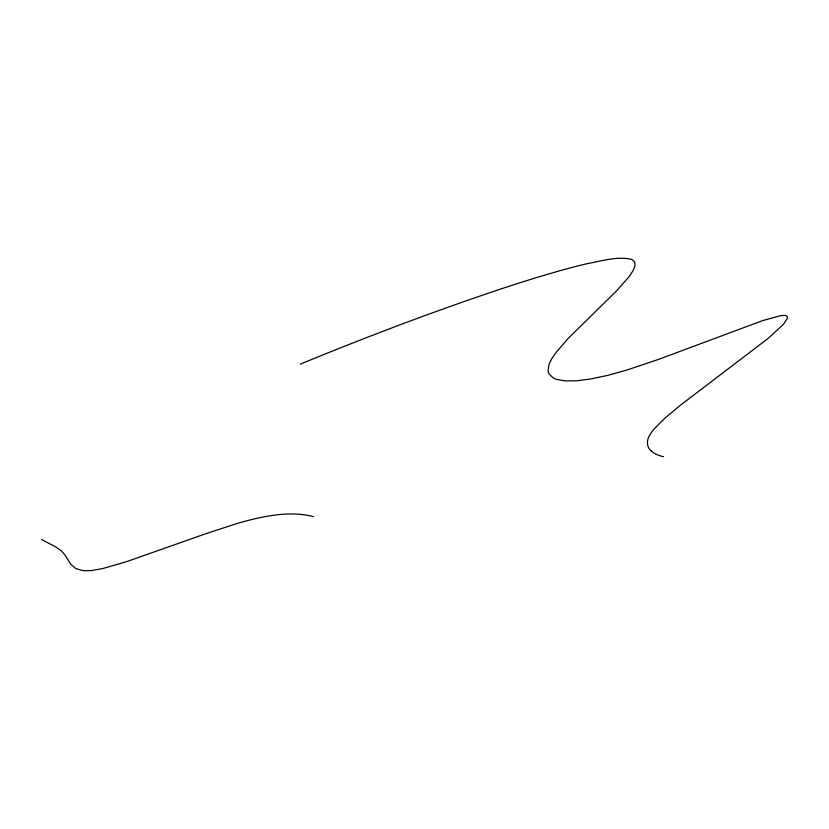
<?xml version="1.0" encoding="UTF-8"?>
<svg xmlns="http://www.w3.org/2000/svg" width="829" height="829" viewBox="0 0 829 829"><rect width="100%" height="100%" fill="white"/><g stroke="black" fill="none" stroke-linecap="round" stroke-linejoin="round"><path stroke-width="1.24" d="M300.419 364.086C366.812 336.761 433.981 311.3 502.084 288.565C530.063 279.404 558.197 270.596 586.849 263.726C601.574 261.104 616.89 255.923 631.874 259.425L634.745 262.037L634.983 265.922L632.941 270.896L628.983 276.803L616.703 290.71L568.186 338.429L555.876 352.708L551.606 358.998L548.922 364.594L548.083 371.154L548.943 373.817L553.098 377.9L556.332 379.33L565.015 380.915L576.518 380.812L590.714 378.998L607.512 375.423L626.869 370.045L658.589 359.382L762.576 320.636L780.597 315.652L784.897 315.383L787.146 316.212L787.55 318.025L783.54 324.222L768.307 338.273L680.474 405.174L665.003 418.096L654.392 428.686A250.824 37.668 -24.4 0 0 649.635 435.308C646.568 440.033 646.433 446.935 650.993 450.779M313.673 516.674C295.456 511.907 276.275 514.115 258.12 518.052A87.957 16.29 -21.1 0 0 235.861 523.907L206.711 533.41L126.391 561.72L102.713 568.57L91.553 570.57L83.802 570.756L75.802 568.611L70.838 564.373L65.108 555.212L61.336 550.788L55.408 546.746L41.45 539.441M663.625 456.696A558.684 79.967 -25.5 0 1 651.086 450.738"/></g></svg>
